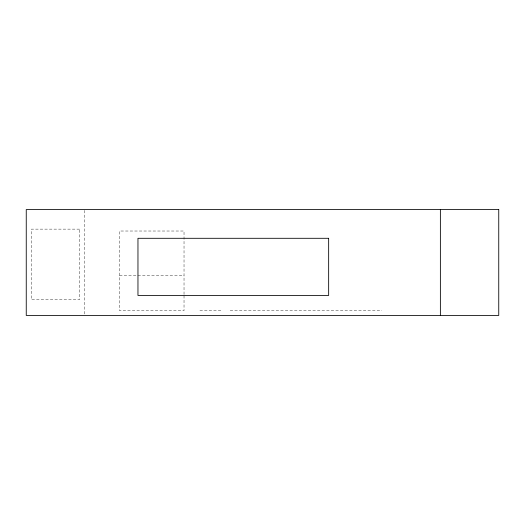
<?xml version="1.0" encoding="UTF-8"?>
<svg xmlns="http://www.w3.org/2000/svg" width="525" height="525" viewBox="0 0 525 525"><rect width="100%" height="100%" fill="white"/><g stroke="black" fill="none" stroke-linecap="round" stroke-linejoin="round"><path stroke-width="0.39" stroke-dasharray="2.62 1.97" d="M119.549 275.566L184.026 275.566M199.894 310.715L222.613 310.715M230.18 310.715L381.859 310.715M184.026 294.446L184.026 231.02L119.549 231.02L119.549 310.715L184.026 310.715L184.026 295.181M84.623 210.387L84.623 314.613M79.524 229.13L31.349 229.13L31.349 299.736L79.524 299.736L79.524 229.13"/><path stroke-width="0.79" d="M440.377 209.573L440.377 315.427M498.75 209.573L26.25 209.573L26.25 315.427L498.75 315.427L498.75 209.573M328.657 238.298L137.963 238.298L137.963 295.444L328.657 295.444L328.657 238.298"/></g></svg>
